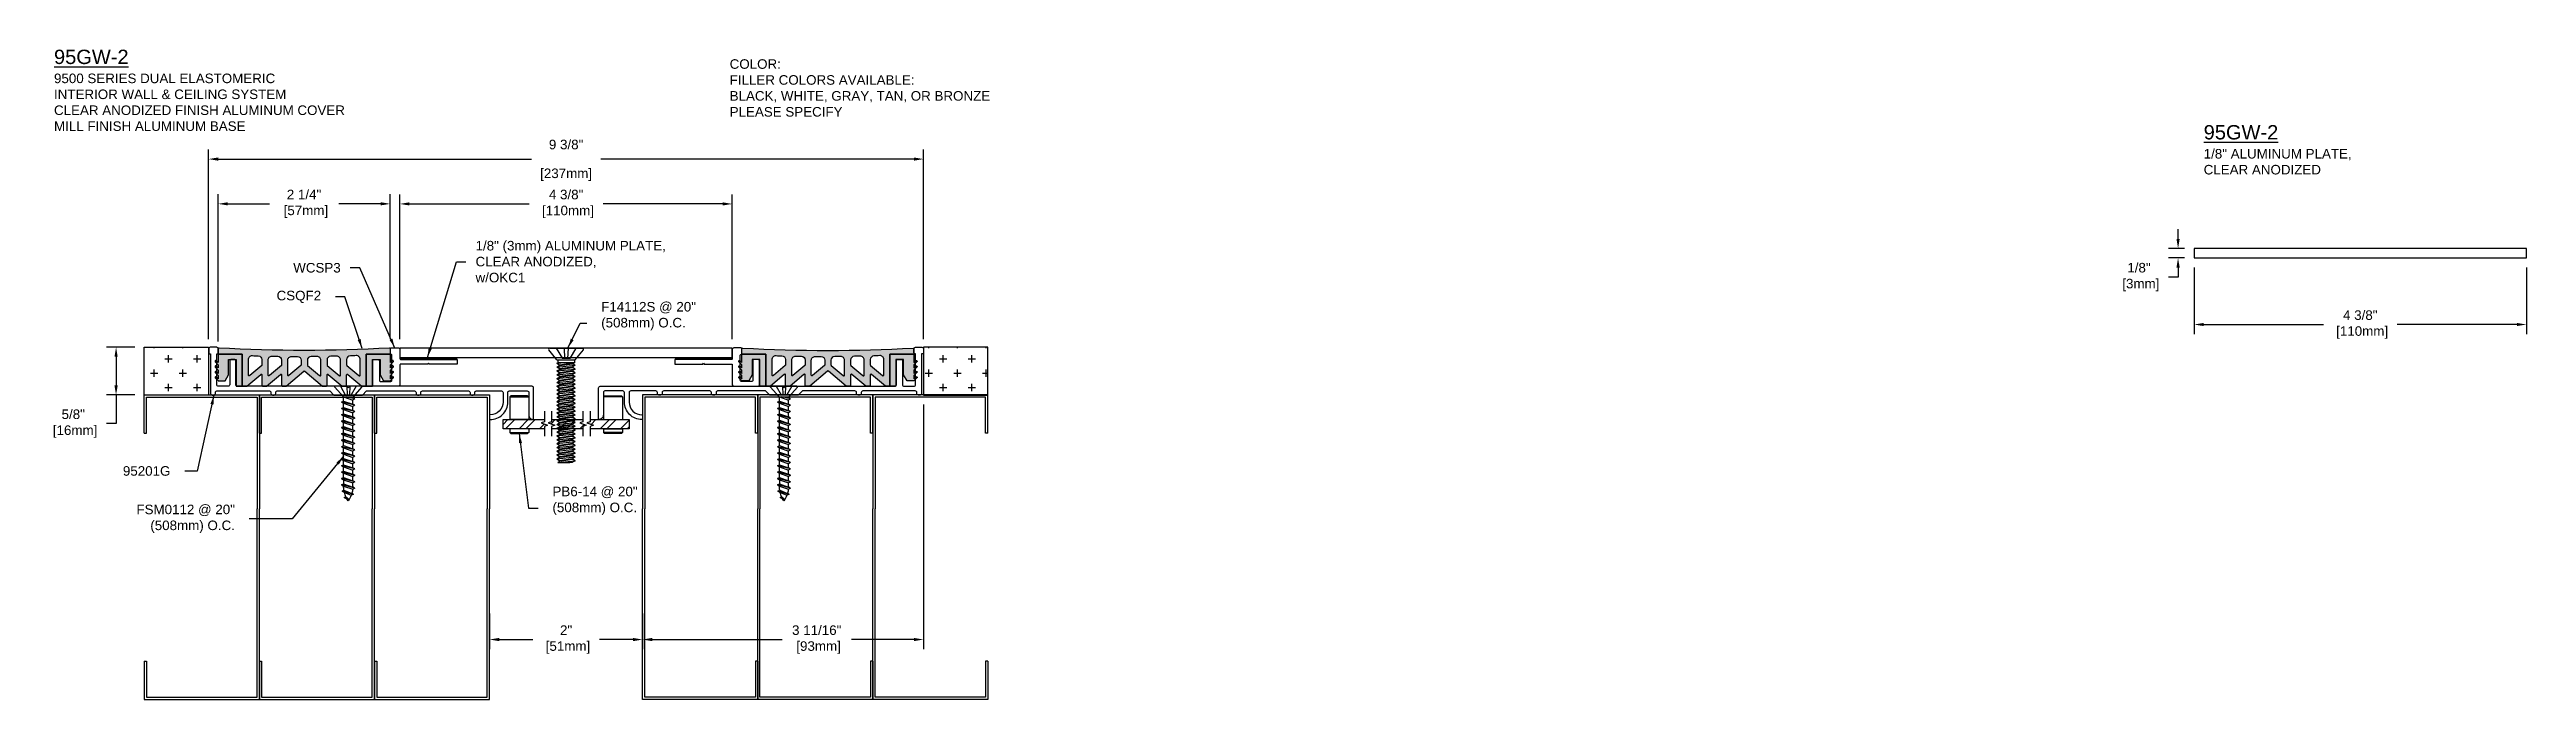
# Model space of a CAD drawing. Header units: inches. Extents: x 2.2 to 34.6, y -2.6 to 5.9.
import ezdxf

# ---------------------------------------------------------------- set-up
doc = ezdxf.new("R2010")
doc.units = ezdxf.units.IN
doc.header["$MEASUREMENT"] = 0
for name, color, linetype in [('anchors', 4, 'Continuous'), ('conditions', 1, 'Continuous'), ('dimensions', 3, 'Continuous'), ('FILLER', 2, 'Continuous'), ('Fillers', 2, 'Continuous'), ('METALS', 7, 'Continuous'), ('text', 2, 'Continuous')]:
    doc.layers.add(name, color=color, linetype=linetype)
doc.styles.add('ARIAL', font='arial.ttf')
doc.dimstyles.new('Arial', dxfattribs={"dimtxt": 0.125, "dimasz": 0.125, "dimexe": 0.125, "dimexo": 0.125, "dimgap": 0.125, "dimtad": 0, "dimtih": 1, "dimtoh": 1, "dimdec": 4, "dimzin": 0, "dimdsep": 46, "dimlunit": 4, "dimtxsty": 'ARIAL', "dimcen": 0.125, "dimadec": 0, "dimazin": 0, "dimtfac": 1, "dimtdec": 4, "dimtofl": 0, "dimtmove": 0, "dimatfit": 3, "dimfxl": 0, "dimfrac": 2, "dimtolj": 1, "dimtzin": 0, "dimarcsym": 0})

# ---------------------------------------------------------------- blocks, each defined once
blk = doc.blocks.new('*D5')
at = {"layer": 'DEFPOINTS', "color": 0}
for p in [(11.166, 3.903), (6.821, 2.008), (11.166, 2.008)]:
    blk.add_point(p, dxfattribs=at)
at = {"layer": 'dimensions', "color": 0, "lineweight": -2}
for p, q in [((6.821, 2.133), (6.821, 4.028)), ((6.946, 3.903), (8.511, 3.903)), ((11.041, 3.903), (9.477, 3.903)), ((11.166, 2.133), (11.166, 4.028))]:
    blk.add_line(p, q, dxfattribs=at)
at = {"layer": 'dimensions', "color": 0}
for points in [[(6.946, 3.924), (6.946, 3.883), (6.821, 3.903)], [(11.041, 3.924), (11.041, 3.883), (11.166, 3.903)]]:
    blk.add_solid(points, dxfattribs=at)
at = {"layer": 'dimensions', "color": 0, "insert": (8.994, 3.903), "char_height": 0.125, "attachment_point": 5, "style": 'ARIAL'}
blk.add_mtext('\\A1;4 3/8"\\P [110mm]', dxfattribs=at)
blk = doc.blocks.new('*D6')
at = {"layer": 'DEFPOINTS', "color": 0}
for p in [(13.666, 4.49), (4.321, 2.008), (13.666, 2.008)]:
    blk.add_point(p, dxfattribs=at)
at = {"layer": 'dimensions', "color": 0, "lineweight": -2}
for p, q in [((4.321, 2.133), (4.321, 4.615)), ((13.666, 2.133), (13.666, 4.615)), ((4.446, 4.49), (8.541, 4.49)), ((13.541, 4.49), (9.447, 4.49))]:
    blk.add_line(p, q, dxfattribs=at)
at = {"layer": 'dimensions', "color": 0}
for points in [[(4.446, 4.511), (4.446, 4.469), (4.321, 4.49)], [(13.541, 4.511), (13.541, 4.469), (13.666, 4.49)]]:
    blk.add_solid(points, dxfattribs=at)
at = {"layer": 'dimensions', "color": 0, "char_height": 0.125, "attachment_point": 5, "style": 'ARIAL'}
for s, insert in [('\\A1;9 3/8"', (8.994, 4.68)), ('\\A1;[237mm]', (8.994, 4.285))]:
    blk.add_mtext(s, dxfattribs=dict(at, insert=insert))
blk = doc.blocks.new('F14112S')
for p, q in [((-0.214, 0), (0.214, 0)), ((-0.128, 0), (-0.047, -0.137)), ((-0.025, 0), (-0.02, -0.137)), ((0.025, 0), (0.02, -0.137)), ((0.128, 0), (0.048, -0.137)), ((-0.119, -0.155), (-0.226, -0.024)), ((-0.119, -0.155), (0.119, -0.155)), ((-0.119, -0.2), (-0.108, -0.195)), ((-0.119, -0.2), (-0.068, -0.195)), ((-0.119, -0.2), (-0.085, -0.22)), ((-0.119, -0.25), (0.119, -0.225)), ((-0.119, -0.25), (-0.085, -0.23)), ((-0.119, -0.25), (-0.085, -0.27)), ((-0.119, -0.3), (0.119, -0.275)), ((-0.119, -0.3), (-0.085, -0.28)), ((-0.119, -0.3), (-0.085, -0.32)), ((-0.108, -0.155), (-0.108, -0.195)), ((0.108, -0.195), (-0.108, -0.195)), ((-0.085, -0.22), (0.085, -0.195)), ((-0.085, -0.23), (0.085, -0.205)), ((-0.085, -0.22), (-0.085, -0.23)), ((-0.085, -0.27), (0.085, -0.245)), ((-0.085, -0.28), (0.085, -0.255)), ((-0.085, -0.27), (-0.085, -0.28)), ((-0.085, -0.32), (0.085, -0.295)), ((-0.085, -0.33), (0.085, -0.305)), ((-0.085, -0.32), (-0.085, -0.33)), ((0.048, -0.137), (-0.047, -0.137)), ((0.108, -0.195), (0.085, -0.205)), ((0.119, -0.225), (0.085, -0.205)), ((0.119, -0.225), (0.085, -0.245)), ((0.085, -0.245), (0.085, -0.255)), ((0.119, -0.275), (0.085, -0.255)), ((0.119, -0.275), (0.085, -0.295)), ((0.085, -0.295), (0.085, -0.305)), ((0.119, -0.325), (0.085, -0.305)), ((0.108, -0.155), (0.108, -0.195)), ((0.119, -0.155), (0.226, -0.024)), ((-0.119, -0.35), (0.119, -0.325)), ((-0.119, -0.35), (-0.085, -0.33)), ((-0.119, -0.35), (-0.085, -0.37)), ((-0.119, -0.4), (0.119, -0.375)), ((-0.119, -0.4), (-0.085, -0.38)), ((-0.119, -0.4), (-0.085, -0.42)), ((-0.119, -0.45), (0.119, -0.425)), ((-0.119, -0.45), (-0.085, -0.43)), ((-0.119, -0.45), (-0.085, -0.47)), ((-0.119, -0.5), (0.119, -0.475)), ((-0.119, -0.5), (-0.085, -0.48)), ((-0.119, -0.5), (-0.085, -0.52)), ((-0.119, -0.55), (0.119, -0.525)), ((-0.119, -0.55), (-0.085, -0.53)), ((-0.119, -0.55), (-0.085, -0.57)), ((-0.119, -0.6), (0.119, -0.575)), ((-0.119, -0.6), (-0.085, -0.58)), ((-0.119, -0.6), (-0.085, -0.62)), ((-0.119, -0.65), (0.119, -0.625)), ((-0.119, -0.65), (-0.085, -0.63)), ((-0.085, -0.37), (0.085, -0.345)), ((-0.085, -0.38), (0.085, -0.355)), ((-0.085, -0.37), (-0.085, -0.38)), ((-0.085, -0.42), (0.085, -0.395)), ((-0.085, -0.43), (0.085, -0.405)), ((-0.085, -0.42), (-0.085, -0.43)), ((-0.085, -0.47), (0.085, -0.445)), ((-0.085, -0.48), (0.085, -0.455)), ((-0.085, -0.47), (-0.085, -0.48)), ((-0.085, -0.52), (0.085, -0.495)), ((-0.085, -0.53), (0.085, -0.505)), ((-0.085, -0.52), (-0.085, -0.53)), ((-0.085, -0.57), (0.085, -0.545)), ((-0.085, -0.58), (0.085, -0.555)), ((-0.085, -0.57), (-0.085, -0.58)), ((-0.085, -0.62), (0.085, -0.595)), ((-0.085, -0.63), (0.085, -0.605)), ((-0.085, -0.62), (-0.085, -0.63)), ((-0.085, -0.67), (0.085, -0.645)), ((0.119, -0.325), (0.085, -0.345)), ((0.085, -0.345), (0.085, -0.355)), ((0.119, -0.375), (0.085, -0.355)), ((0.119, -0.375), (0.085, -0.395)), ((0.085, -0.395), (0.085, -0.405)), ((0.119, -0.425), (0.085, -0.405)), ((0.119, -0.425), (0.085, -0.445)), ((0.085, -0.445), (0.085, -0.455)), ((0.119, -0.475), (0.085, -0.455)), ((0.119, -0.475), (0.085, -0.495)), ((0.085, -0.495), (0.085, -0.505)), ((0.119, -0.525), (0.085, -0.505)), ((0.119, -0.525), (0.085, -0.545)), ((0.085, -0.545), (0.085, -0.555)), ((0.119, -0.575), (0.085, -0.555)), ((0.119, -0.575), (0.085, -0.595)), ((0.085, -0.595), (0.085, -0.605)), ((0.119, -0.625), (0.085, -0.605)), ((0.119, -0.625), (0.085, -0.645)), ((0.085, -0.645), (0.085, -0.655)), ((-0.119, -0.65), (-0.085, -0.67)), ((-0.119, -0.7), (0.119, -0.675)), ((-0.119, -0.7), (-0.085, -0.68)), ((-0.119, -0.7), (-0.085, -0.72)), ((-0.119, -0.75), (0.119, -0.725)), ((-0.119, -0.75), (-0.085, -0.73)), ((-0.119, -0.75), (-0.085, -0.77)), ((-0.119, -0.8), (0.119, -0.775)), ((-0.119, -0.8), (-0.085, -0.78)), ((-0.119, -0.8), (-0.085, -0.82)), ((-0.119, -0.85), (0.119, -0.825)), ((-0.119, -0.85), (-0.085, -0.83)), ((-0.119, -0.85), (-0.085, -0.87)), ((-0.119, -0.9), (0.119, -0.875)), ((-0.119, -0.9), (-0.085, -0.88)), ((-0.119, -0.9), (-0.085, -0.92)), ((-0.119, -0.95), (0.119, -0.925)), ((-0.119, -0.95), (-0.085, -0.93)), ((-0.119, -0.95), (-0.085, -0.97)), ((-0.085, -0.68), (0.085, -0.655)), ((-0.085, -0.67), (-0.085, -0.68)), ((-0.085, -0.72), (0.085, -0.695)), ((-0.085, -0.73), (0.085, -0.705)), ((-0.085, -0.72), (-0.085, -0.73)), ((-0.085, -0.77), (0.085, -0.745)), ((-0.085, -0.78), (0.085, -0.755)), ((-0.085, -0.77), (-0.085, -0.78)), ((-0.085, -0.82), (0.085, -0.795)), ((-0.085, -0.83), (0.085, -0.805)), ((-0.085, -0.82), (-0.085, -0.83)), ((-0.085, -0.87), (0.085, -0.845)), ((-0.085, -0.88), (0.085, -0.855)), ((-0.085, -0.87), (-0.085, -0.88)), ((-0.085, -0.92), (0.085, -0.895)), ((-0.085, -0.93), (0.085, -0.905)), ((-0.085, -0.92), (-0.085, -0.93)), ((-0.085, -0.97), (0.085, -0.945)), ((-0.085, -0.98), (0.085, -0.955)), ((-0.085, -0.97), (-0.085, -0.98)), ((0.119, -0.675), (0.085, -0.655)), ((0.119, -0.675), (0.085, -0.695)), ((0.085, -0.695), (0.085, -0.705)), ((0.119, -0.725), (0.085, -0.705)), ((0.119, -0.725), (0.085, -0.745)), ((0.085, -0.745), (0.085, -0.755)), ((0.119, -0.775), (0.085, -0.755)), ((0.119, -0.775), (0.085, -0.795)), ((0.085, -0.795), (0.085, -0.805)), ((0.119, -0.825), (0.085, -0.805)), ((0.119, -0.825), (0.085, -0.845)), ((0.085, -0.845), (0.085, -0.855)), ((0.119, -0.875), (0.085, -0.855)), ((0.119, -0.875), (0.085, -0.895)), ((0.085, -0.895), (0.085, -0.905)), ((0.119, -0.925), (0.085, -0.905)), ((0.119, -0.925), (0.085, -0.945)), ((0.085, -0.945), (0.085, -0.955)), ((0.119, -0.975), (0.085, -0.955)), ((-0.119, -1), (0.119, -0.975)), ((-0.119, -1), (-0.085, -0.98)), ((-0.119, -1), (-0.085, -1.02)), ((-0.119, -1.05), (0.119, -1.025)), ((-0.119, -1.05), (-0.085, -1.03)), ((-0.119, -1.05), (-0.085, -1.07)), ((-0.119, -1.1), (0.119, -1.075)), ((-0.119, -1.1), (-0.085, -1.08)), ((-0.119, -1.1), (-0.085, -1.12)), ((-0.119, -1.15), (0.119, -1.125)), ((-0.119, -1.15), (-0.085, -1.13)), ((-0.119, -1.15), (-0.085, -1.17)), ((-0.119, -1.2), (0.119, -1.175)), ((-0.119, -1.2), (-0.085, -1.18)), ((-0.119, -1.2), (-0.085, -1.22)), ((-0.119, -1.25), (0.119, -1.225)), ((-0.119, -1.25), (-0.085, -1.23)), ((-0.119, -1.25), (-0.085, -1.27)), ((-0.119, -1.3), (0.119, -1.275)), ((-0.119, -1.3), (-0.085, -1.28)), ((-0.085, -1.02), (0.085, -0.995)), ((-0.085, -1.03), (0.085, -1.005)), ((-0.085, -1.02), (-0.085, -1.03)), ((-0.085, -1.07), (0.085, -1.045)), ((-0.085, -1.08), (0.085, -1.055)), ((-0.085, -1.07), (-0.085, -1.08)), ((-0.085, -1.12), (0.085, -1.095)), ((-0.085, -1.13), (0.085, -1.105)), ((-0.085, -1.12), (-0.085, -1.13)), ((-0.085, -1.17), (0.085, -1.145)), ((-0.085, -1.18), (0.085, -1.155)), ((-0.085, -1.17), (-0.085, -1.18)), ((-0.085, -1.22), (0.085, -1.195)), ((-0.085, -1.23), (0.085, -1.205)), ((-0.085, -1.22), (-0.085, -1.23)), ((-0.085, -1.27), (0.085, -1.245)), ((-0.085, -1.28), (0.085, -1.255)), ((-0.085, -1.27), (-0.085, -1.28)), ((-0.085, -1.32), (0.085, -1.295)), ((0.119, -0.975), (0.085, -0.995)), ((0.085, -0.995), (0.085, -1.005)), ((0.119, -1.025), (0.085, -1.005)), ((0.119, -1.025), (0.085, -1.045)), ((0.085, -1.045), (0.085, -1.055)), ((0.119, -1.075), (0.085, -1.055)), ((0.119, -1.075), (0.085, -1.095)), ((0.085, -1.095), (0.085, -1.105)), ((0.119, -1.125), (0.085, -1.105)), ((0.119, -1.125), (0.085, -1.145)), ((0.085, -1.145), (0.085, -1.155)), ((0.119, -1.175), (0.085, -1.155)), ((0.119, -1.175), (0.085, -1.195)), ((0.085, -1.195), (0.085, -1.205)), ((0.119, -1.225), (0.085, -1.205)), ((0.119, -1.225), (0.085, -1.245)), ((0.085, -1.245), (0.085, -1.255)), ((0.119, -1.275), (0.085, -1.255)), ((0.119, -1.275), (0.085, -1.295)), ((0.085, -1.295), (0.085, -1.305)), ((-0.119, -1.3), (-0.085, -1.32)), ((-0.119, -1.35), (0.119, -1.325)), ((-0.119, -1.35), (-0.085, -1.33)), ((-0.119, -1.35), (-0.085, -1.37)), ((-0.119, -1.4), (0.119, -1.375)), ((-0.119, -1.4), (-0.085, -1.38)), ((-0.119, -1.4), (-0.085, -1.42)), ((-0.119, -1.45), (0.119, -1.425)), ((-0.119, -1.45), (-0.085, -1.43)), ((-0.119, -1.45), (-0.085, -1.47)), ((-0.11, -1.5), (0.119, -1.475)), ((-0.11, -1.5), (-0.085, -1.48)), ((-0.11, -1.5), (0.048, -1.5)), ((-0.085, -1.33), (0.085, -1.305)), ((-0.085, -1.32), (-0.085, -1.33)), ((-0.085, -1.37), (0.085, -1.345)), ((-0.085, -1.38), (0.085, -1.355)), ((-0.085, -1.37), (-0.085, -1.38)), ((-0.085, -1.42), (0.085, -1.395)), ((-0.085, -1.43), (0.085, -1.405)), ((-0.085, -1.42), (-0.085, -1.43)), ((-0.085, -1.47), (0.085, -1.445)), ((-0.085, -1.48), (0.085, -1.455)), ((-0.085, -1.47), (-0.085, -1.48)), ((0.048, -1.5), (0.085, -1.495)), ((0.119, -1.325), (0.085, -1.305)), ((0.119, -1.325), (0.085, -1.345)), ((0.085, -1.345), (0.085, -1.355)), ((0.119, -1.375), (0.085, -1.355)), ((0.119, -1.375), (0.085, -1.395)), ((0.085, -1.395), (0.085, -1.405)), ((0.119, -1.425), (0.085, -1.405)), ((0.119, -1.425), (0.085, -1.445)), ((0.085, -1.445), (0.085, -1.455)), ((0.119, -1.475), (0.085, -1.455)), ((0.119, -1.475), (0.085, -1.495))]:
    blk.add_line(p, q)
for centre, start, end in [((-0.214, -0.015), 90, 219.032), ((0.214, -0.015), 320.968, 90)]:
    blk.add_arc(centre, 0.015, start, end)
blk = doc.blocks.new('PIN')
for p, q in [((-0.16, 0.17), (-0.145, 0.185)), ((-0.16, 0.17), (0.09, 0.17)), ((-0.16, 0.17), (-0.16, -0.128)), ((0.075, 0.185), (-0.145, 0.185)), ((0.075, 0.185), (0.09, 0.17)), ((0.09, 0.17), (0.09, -0.128)), ((0.09, -0.128), (-0.16, -0.128)), ((0.09, -0.248), (-0.16, -0.248)), ((-0.16, -0.248), (-0.16, -0.295)), ((-0.16, -0.295), (0.09, -0.295)), ((-0.16, -0.295), (-0.145, -0.31)), ((-0.145, -0.31), (0.075, -0.31)), ((0.09, -0.295), (0.075, -0.31)), ((0.09, -0.248), (0.09, -0.295))]:
    blk.add_line(p, q)
blk = doc.blocks.new('PB614')
h = blk.add_hatch()
h.set_pattern_fill('ANSI32', color=256, scale=0.5, style=0)
h.set_pattern_definition([(45, (-1.4139, -4.05944), (-0.1325825, 0.1325825), []), (45, (-1.3255, -4.05944), (-0.1325825, 0.1325825), [])])
h.paths.add_polyline_path([(8.216, 3.538), (8.216, 3.658), (7.707, 3.658), (7.707, 3.63), (7.664, 3.615), (7.75, 3.584), (7.707, 3.568), (7.707, 3.538)])
h.paths.add_polyline_path([(7.571, 3.615), (7.613, 3.63), (7.613, 3.658), (7.202, 3.658), (7.202, 3.63), (7.159, 3.615), (7.245, 3.584), (7.202, 3.568), (7.202, 3.538), (7.613, 3.538), (7.613, 3.568), (7.656, 3.584)])
h.paths.add_polyline_path([(6.569, 3.658), (6.569, 3.538), (7.108, 3.538), (7.108, 3.568), (7.151, 3.584), (7.065, 3.615), (7.108, 3.63), (7.108, 3.658)])
for p, q in [((6.569, 3.538), (6.569, 3.658)), ((6.569, 3.658), (7.108, 3.658)), ((7.202, 3.658), (7.613, 3.658)), ((7.707, 3.658), (8.216, 3.658)), ((8.216, 3.658), (8.216, 3.538)), ((7.108, 3.538), (6.569, 3.538)), ((7.613, 3.538), (7.202, 3.538)), ((8.216, 3.538), (7.707, 3.538))]:
    blk.add_line(p, q)
at = {"linetype": 'Continuous'}
for points in [[(7.108, 3.767), (7.108, 3.63), (7.065, 3.615), (7.151, 3.584), (7.108, 3.568), (7.108, 3.44)], [(7.202, 3.767), (7.202, 3.63), (7.159, 3.615), (7.245, 3.584), (7.202, 3.568), (7.202, 3.44)], [(7.613, 3.767), (7.613, 3.63), (7.571, 3.615), (7.656, 3.584), (7.613, 3.568), (7.613, 3.44)], [(7.707, 3.767), (7.707, 3.63), (7.664, 3.615), (7.75, 3.584), (7.707, 3.568), (7.707, 3.44)]]:
    blk.add_lwpolyline(points, dxfattribs=at)
blk.add_blockref('PIN', (6.815, 3.786))
at = {"xscale": -1}
blk.add_blockref('PIN', (7.97, 3.786), dxfattribs=at)
blk = doc.blocks.new('*D7')
at = {"layer": 'DEFPOINTS', "color": 0}
for p in [(13.666, 1.403), (9.994, -1.331), (9.994, -1.797)]:
    blk.add_point(p, dxfattribs=at)
at = {"layer": 'dimensions', "color": 0, "lineweight": -2}
for p, q in [((13.666, 1.278), (13.666, -1.922)), ((9.994, -1.456), (9.994, -1.922)), ((10.119, -1.797), (11.817, -1.797)), ((13.541, -1.797), (12.723, -1.797))]:
    blk.add_line(p, q, dxfattribs=at)
at = {"layer": 'dimensions', "color": 0}
for points in [[(10.119, -1.776), (10.119, -1.818), (9.994, -1.797)], [(13.541, -1.776), (13.541, -1.818), (13.666, -1.797)]]:
    blk.add_solid(points, dxfattribs=at)
at = {"layer": 'dimensions', "color": 0, "insert": (12.27, -1.797), "char_height": 0.125, "attachment_point": 5, "style": 'ARIAL'}
blk.add_mtext('\\A1;3 11/16"\\P [93mm]', dxfattribs=at)
blk = doc.blocks.new('*D8')
at = {"layer": 'DEFPOINTS', "color": 0}
for p in [(7.994, -1.331), (9.994, -1.331), (9.994, -1.797)]:
    blk.add_point(p, dxfattribs=at)
at = {"layer": 'dimensions', "color": 0, "lineweight": -2}
for p, q in [((7.994, -1.456), (7.994, -1.922)), ((9.994, -1.456), (9.994, -1.922)), ((8.119, -1.797), (8.559, -1.797)), ((9.869, -1.797), (9.429, -1.797))]:
    blk.add_line(p, q, dxfattribs=at)
at = {"layer": 'dimensions', "color": 0}
for points in [[(8.119, -1.776), (8.119, -1.818), (7.994, -1.797)], [(9.869, -1.776), (9.869, -1.818), (9.994, -1.797)]]:
    blk.add_solid(points, dxfattribs=at)
at = {"layer": 'dimensions', "color": 0, "insert": (8.994, -1.797), "char_height": 0.125, "attachment_point": 5, "style": 'ARIAL'}
blk.add_mtext('\\A1;2"\\P [51mm]', dxfattribs=at)
blk = doc.blocks.new('4mstd1')
for p, q in [((-1.505, 3.985), (0, 3.985)), ((-1.505, 3.485), (-1.505, 3.985)), ((-1.475, 3.955), (-0.03, 3.955)), ((-1.475, 3.485), (-1.475, 3.955)), ((-0.03, 3.955), (-0.03, 2.495)), ((0, 3.985), (0, 2.495)), ((-1.505, 3.485), (-1.475, 3.485)), ((-0.03, 1.49), (-0.03, 2.495)), ((0, 1.49), (0, 2.495)), ((-0.03, 0.03), (-0.03, 1.49)), ((0, 0), (0, 1.49)), ((-1.505, 0.5), (-1.505, 0)), ((-1.505, 0.5), (-1.475, 0.5)), ((-1.475, 0.5), (-1.475, 0.03)), ((-1.505, 0), (0, 0)), ((-1.475, 0.03), (-0.03, 0.03))]:
    blk.add_line(p, q)
blk = doc.blocks.new('*D9')
at = {"layer": 'DEFPOINTS', "color": 0}
for p in [(6.696, 3.904), (4.446, 1.98), (6.696, 2.018)]:
    blk.add_point(p, dxfattribs=at)
at = {"layer": 'dimensions', "color": 0, "lineweight": -2}
for p, q in [((4.446, 2.105), (4.446, 4.029)), ((4.571, 3.904), (5.115, 3.904)), ((6.571, 3.904), (6.021, 3.904)), ((6.696, 2.143), (6.696, 4.029))]:
    blk.add_line(p, q, dxfattribs=at)
at = {"layer": 'dimensions', "color": 0}
for points in [[(4.571, 3.925), (4.571, 3.884), (4.446, 3.904)], [(6.571, 3.925), (6.571, 3.884), (6.696, 3.904)]]:
    blk.add_solid(points, dxfattribs=at)
at = {"layer": 'dimensions', "color": 0, "insert": (5.568, 3.904), "char_height": 0.125, "attachment_point": 5, "style": 'ARIAL'}
blk.add_mtext('\\A1;2 1/4"\\P [57mm]', dxfattribs=at)
blk = doc.blocks.new('*D10')
at = {"layer": 'DEFPOINTS', "color": 0}
for p in [(3.48, 2.028), (3.111, 1.403), (3.48, 1.403)]:
    blk.add_point(p, dxfattribs=at)
at = {"layer": 'dimensions', "color": 0, "lineweight": -2}
for p, q in [((3.355, 2.028), (2.986, 2.028)), ((3.111, 1.903), (3.111, 1.528)), ((3.355, 1.403), (2.986, 1.403)), ((3.111, 1.403), (3.111, 1.028)), ((3.111, 1.028), (2.986, 1.028))]:
    blk.add_line(p, q, dxfattribs=at)
at = {"layer": 'dimensions', "color": 0}
for points in [[(3.09, 1.903), (3.132, 1.903), (3.111, 2.028)], [(3.09, 1.528), (3.132, 1.528), (3.111, 1.403)]]:
    blk.add_solid(points, dxfattribs=at)
at = {"layer": 'dimensions', "color": 0, "insert": (2.551, 1.028), "char_height": 0.125, "attachment_point": 5, "style": 'ARIAL'}
blk.add_mtext('\\A1;5/8"\\P [16mm]', dxfattribs=at)
blk = doc.blocks.new('*D11')
at = {"layer": 'DEFPOINTS', "color": 0}
for p in [(30.275, 3.321), (30.066, 3.196), (30.275, 3.196)]:
    blk.add_point(p, dxfattribs=at)
at = {"layer": 'dimensions', "color": 0, "lineweight": -2}
for p, q in [((30.066, 3.446), (30.066, 3.571)), ((30.15, 3.321), (29.941, 3.321)), ((30.15, 3.196), (29.941, 3.196)), ((30.066, 2.946), (29.941, 2.946)), ((30.066, 3.071), (30.066, 2.946))]:
    blk.add_line(p, q, dxfattribs=at)
at = {"layer": 'dimensions', "color": 0}
for points in [[(30.045, 3.446), (30.087, 3.446), (30.066, 3.321)], [(30.045, 3.071), (30.087, 3.071), (30.066, 3.196)]]:
    blk.add_solid(points, dxfattribs=at)
at = {"layer": 'dimensions', "color": 0, "insert": (29.555, 2.946), "char_height": 0.125, "attachment_point": 5, "style": 'ARIAL'}
blk.add_mtext('\\A1;1/8"\\P [3mm]', dxfattribs=at)
blk = doc.blocks.new('*D12')
at = {"layer": 'DEFPOINTS', "color": 0}
for p in [(30.275, 3.196), (34.62, 3.196), (34.62, 2.325)]:
    blk.add_point(p, dxfattribs=at)
at = {"layer": 'dimensions', "color": 0, "lineweight": -2}
for p, q in [((30.275, 3.071), (30.275, 2.2)), ((34.62, 3.071), (34.62, 2.2)), ((30.4, 2.325), (31.965, 2.325)), ((34.495, 2.325), (32.931, 2.325))]:
    blk.add_line(p, q, dxfattribs=at)
at = {"layer": 'dimensions', "color": 0}
for points in [[(30.4, 2.346), (30.4, 2.305), (30.275, 2.325)], [(34.495, 2.346), (34.495, 2.305), (34.62, 2.325)]]:
    blk.add_solid(points, dxfattribs=at)
at = {"layer": 'dimensions', "color": 0, "insert": (32.448, 2.325), "char_height": 0.125, "attachment_point": 5, "style": 'ARIAL'}
blk.add_mtext('\\A1;4 3/8"\\P [110mm]', dxfattribs=at)
blk = doc.blocks.new('WCSP3')
at = {"layer": 'METALS'}
blk.add_lwpolyline([(4.101, 42.23), (4.101, 42.555, 0.414214), (4.091, 42.565, -0.414214), (4.081, 42.575), (4.081, 42.64, -0.414214), (4.091, 42.65), (4.186, 42.65, -0.414214), (4.206, 42.63), (4.206, 42.51, 0.414214), (4.216, 42.5), (4.956, 42.5), (4.956, 42.44), (4.591, 42.44), (4.581, 42.45), (4.571, 42.44), (4.216, 42.44, 0.414214), (4.206, 42.43), (4.206, 42.169, -0.390598), (4.186, 42.15), (3.871, 42.15, -0.414214), (3.851, 42.17), (3.851, 42.48, -0.414214), (3.871, 42.5), (3.917, 42.5, -0.414214), (3.937, 42.48), (3.937, 42.23, 0.414214), (3.957, 42.21), (4.081, 42.21, 0.414214)], format="xyb", close=True, dxfattribs=at)
blk = doc.blocks.new('95201g')
blk.add_lwpolyline([(-1.772, -0.015), (-1.772, -0.002, -0.414214), (-1.752, 0.018), (-1.065, 0.018, -0.414214), (-1.045, -0.002), (-1.045, -0.015, 0.414214), (-1.025, -0.035), (-1.003, -0.035, 0.414214), (-0.983, -0.015), (-0.983, -0.002, -0.414214), (-0.963, 0.018), (-0.275, 0.018), (-0.222, -0.035), (0.152, -0.035), (0.205, 0.018), (0.832, 0.018, -0.414214), (0.852, -0.002), (0.852, -0.015, 0.414214), (0.872, -0.035), (0.894, -0.035, 0.414214), (0.914, -0.015), (0.914, -0.002, -0.414214), (0.934, 0.018), (1.537, 0.018, -0.414214), (1.557, -0.002), (1.557, -0.015, 0.414214), (1.577, -0.035), (1.599, -0.035, 0.414214), (1.619, -0.015), (1.619, -0.002, -0.414214), (1.639, 0.018), (1.969, 0.018, -0.414214), (1.989, -0.002), (1.989, -0.127, -0.414214), (1.821, -0.295), (1.813, -0.295), (1.813, -0.357), (1.821, -0.357, 0.414214), (2.051, -0.127), (2.051, -0.002, -0.414214), (2.071, 0.018), (2.306, 0.018, -0.414214), (2.326, -0.002), (2.326, -0.295, 0.414214), (2.387, -0.357), (2.388, -0.357), (2.388, 0.06, 0.414214), (2.368, 0.08), (-0.015, 0.08), (-0.035, 0.06), (-0.055, 0.08), (-1.484, 0.08, -0.414214), (-1.504, 0.1), (-1.504, 0.41, 0.414214), (-1.524, 0.43), (-1.564, 0.43, 0.414214), (-1.584, 0.41), (-1.584, 0.1, -0.414214), (-1.604, 0.08), (-1.734, 0.08, -0.414214), (-1.754, 0.1), (-1.754, 0.505), (-1.744, 0.505, 0.414214), (-1.734, 0.515), (-1.734, 0.57, 0.414214), (-1.754, 0.59), (-1.839, 0.59, 0.414214), (-1.859, 0.57), (-1.859, 0.515, 0.414214), (-1.849, 0.505), (-1.834, 0.505), (-1.834, -0.015, 0.414214), (-1.814, -0.035), (-1.792, -0.035, 0.414214)], format="xyb", close=True)
blk = doc.blocks.new('FSM0112')
for p, q in [((-0.169, 0), (0.169, 0)), ((-0.103, 0), (-0.038, -0.111)), ((-0.02, 0), (-0.016, -0.111)), ((0.02, 0), (0.016, -0.111)), ((0.103, 0), (0.038, -0.111)), ((-0.175, -0.014), (-0.063, -0.139)), ((-0.086, -0.167), (0.027, -0.139)), ((-0.086, -0.167), (-0.06, -0.152)), ((-0.086, -0.167), (-0.06, -0.181)), ((-0.086, -0.25), (0.086, -0.208)), ((-0.086, -0.25), (-0.06, -0.236)), ((-0.086, -0.25), (-0.06, -0.264)), ((-0.086, -0.333), (0.086, -0.292)), ((-0.086, -0.333), (-0.06, -0.319)), ((0.063, -0.139), (-0.063, -0.139)), ((-0.06, -0.152), (-0.06, -0.139)), ((-0.023, -0.139), (-0.06, -0.152)), ((0.06, -0.139), (-0.06, -0.181)), ((-0.06, -0.236), (-0.06, -0.181)), ((0.06, -0.194), (-0.06, -0.236)), ((0.06, -0.223), (-0.06, -0.264)), ((-0.06, -0.319), (-0.06, -0.264)), ((0.06, -0.277), (-0.06, -0.319)), ((0.06, -0.306), (-0.06, -0.348)), ((0.038, -0.111), (-0.038, -0.111)), ((0.06, -0.194), (0.06, -0.139)), ((0.086, -0.208), (0.06, -0.194)), ((0.086, -0.208), (0.06, -0.223)), ((0.06, -0.277), (0.06, -0.223)), ((0.086, -0.292), (0.06, -0.277)), ((0.086, -0.292), (0.06, -0.306)), ((0.06, -0.361), (0.06, -0.306)), ((0.175, -0.014), (0.063, -0.139)), ((-0.086, -0.333), (-0.06, -0.348)), ((-0.086, -0.417), (0.086, -0.375)), ((-0.086, -0.417), (-0.06, -0.402)), ((-0.086, -0.417), (-0.06, -0.431)), ((-0.086, -0.5), (0.086, -0.458)), ((-0.086, -0.5), (-0.06, -0.486)), ((-0.086, -0.5), (-0.06, -0.514)), ((-0.086, -0.583), (0.086, -0.542)), ((-0.086, -0.583), (-0.06, -0.569)), ((-0.086, -0.583), (-0.06, -0.598)), ((-0.086, -0.667), (0.086, -0.625)), ((-0.06, -0.402), (-0.06, -0.348)), ((0.06, -0.361), (-0.06, -0.402)), ((0.06, -0.389), (-0.06, -0.431)), ((-0.06, -0.486), (-0.06, -0.431)), ((0.06, -0.444), (-0.06, -0.486)), ((0.06, -0.473), (-0.06, -0.514)), ((-0.06, -0.569), (-0.06, -0.514)), ((0.06, -0.527), (-0.06, -0.569)), ((0.06, -0.556), (-0.06, -0.598)), ((-0.06, -0.652), (-0.06, -0.598)), ((0.06, -0.611), (-0.06, -0.652)), ((0.06, -0.639), (-0.06, -0.681)), ((0.086, -0.375), (0.06, -0.361)), ((0.086, -0.375), (0.06, -0.389)), ((0.06, -0.444), (0.06, -0.389)), ((0.086, -0.458), (0.06, -0.444)), ((0.086, -0.458), (0.06, -0.473)), ((0.06, -0.527), (0.06, -0.473)), ((0.086, -0.542), (0.06, -0.527)), ((0.086, -0.542), (0.06, -0.556)), ((0.06, -0.611), (0.06, -0.556)), ((0.086, -0.625), (0.06, -0.611)), ((0.086, -0.625), (0.06, -0.639)), ((0.06, -0.694), (0.06, -0.639)), ((-0.086, -0.667), (-0.06, -0.652)), ((-0.086, -0.667), (-0.06, -0.681)), ((-0.086, -0.75), (0.086, -0.708)), ((-0.086, -0.75), (-0.06, -0.736)), ((-0.086, -0.75), (-0.06, -0.764)), ((-0.086, -0.833), (0.086, -0.792)), ((-0.086, -0.833), (-0.06, -0.819)), ((-0.086, -0.833), (-0.06, -0.848)), ((-0.086, -0.917), (0.086, -0.875)), ((-0.086, -0.917), (-0.06, -0.902)), ((-0.086, -0.917), (-0.06, -0.931)), ((-0.086, -1), (0.086, -0.958)), ((-0.06, -0.736), (-0.06, -0.681)), ((0.06, -0.694), (-0.06, -0.736)), ((0.06, -0.723), (-0.06, -0.764)), ((-0.06, -0.819), (-0.06, -0.764)), ((0.06, -0.777), (-0.06, -0.819)), ((0.06, -0.806), (-0.06, -0.848)), ((-0.06, -0.902), (-0.06, -0.848)), ((0.06, -0.861), (-0.06, -0.902)), ((0.06, -0.889), (-0.06, -0.931)), ((-0.06, -0.986), (-0.06, -0.931)), ((0.06, -0.944), (-0.06, -0.986)), ((0.086, -0.708), (0.06, -0.694)), ((0.086, -0.708), (0.06, -0.723)), ((0.06, -0.777), (0.06, -0.723)), ((0.086, -0.792), (0.06, -0.777)), ((0.086, -0.792), (0.06, -0.806)), ((0.06, -0.861), (0.06, -0.806)), ((0.086, -0.875), (0.06, -0.861)), ((0.086, -0.875), (0.06, -0.889)), ((0.06, -0.944), (0.06, -0.889)), ((0.086, -0.958), (0.06, -0.944)), ((0.086, -0.958), (0.06, -0.973)), ((-0.086, -1), (-0.06, -0.986)), ((-0.086, -1), (-0.06, -1.014)), ((-0.086, -1.083), (0.086, -1.042)), ((-0.086, -1.083), (-0.06, -1.069)), ((-0.086, -1.083), (-0.06, -1.098)), ((-0.086, -1.167), (0.086, -1.125)), ((-0.086, -1.167), (-0.06, -1.152)), ((-0.086, -1.167), (-0.06, -1.181)), ((-0.086, -1.25), (0.086, -1.208)), ((-0.086, -1.25), (-0.06, -1.236)), ((-0.086, -1.25), (-0.06, -1.264)), ((-0.086, -1.333), (0.086, -1.292)), ((0.06, -0.973), (-0.06, -1.014)), ((-0.06, -1.069), (-0.06, -1.014)), ((0.06, -1.027), (-0.06, -1.069)), ((0.06, -1.056), (-0.06, -1.098)), ((-0.06, -1.152), (-0.06, -1.098)), ((0.06, -1.111), (-0.06, -1.152)), ((0.06, -1.139), (-0.06, -1.181)), ((-0.06, -1.236), (-0.06, -1.181)), ((0.06, -1.194), (-0.06, -1.236)), ((0.06, -1.223), (-0.06, -1.264)), ((-0.06, -1.31), (-0.06, -1.264)), ((0.06, -1.277), (-0.06, -1.319)), ((0.06, -1.027), (0.06, -0.973)), ((0.086, -1.042), (0.06, -1.027)), ((0.086, -1.042), (0.06, -1.056)), ((0.06, -1.111), (0.06, -1.056)), ((0.086, -1.125), (0.06, -1.111)), ((0.086, -1.125), (0.06, -1.139)), ((0.06, -1.194), (0.06, -1.139)), ((0.086, -1.208), (0.06, -1.194)), ((0.086, -1.208), (0.06, -1.223)), ((0.06, -1.223), (0.06, -1.277)), ((0.086, -1.292), (0.06, -1.277)), ((0.086, -1.292), (0.06, -1.306)), ((-0.086, -1.333), (-0.06, -1.319)), ((-0.086, -1.333), (-0.058, -1.347)), ((-0.069, -1.417), (0.079, -1.375)), ((-0.069, -1.417), (-0.047, -1.402)), ((-0.069, -1.417), (-0.039, -1.426)), ((0.06, -1.306), (-0.058, -1.347)), ((0.056, -1.362), (-0.047, -1.402)), ((0.05, -1.392), (-0.039, -1.426)), ((0.03, -1.447), (-0.004, -1.472)), ((-0.004, -1.472), (0.051, -1.458)), ((0.017, -1.473), (-0.004, -1.472)), ((0.051, -1.458), (0.017, -1.473)), ((0.051, -1.458), (0.03, -1.447)), ((0.079, -1.375), (0.05, -1.392)), ((0.079, -1.375), (0.056, -1.362)), ((0.06, -1.306), (0.06, -1.31))]:
    blk.add_line(p, q)
for centre, radius, start, end in [((-0.169, -0.008), 0.00805, 90, 224.3206), ((0.169, -0.008), 0.00805, 315.6794, 90), ((0.27, -1.31), 0.33, 180, 181.4809), ((0.27, -1.31), 0.33, 186.3809, 196.1333), ((0.27, -1.31), 0.33, 200.6129, 215.118), ((-0.27, -1.31), 0.33, 324.882, 330.5326), ((-0.27, -1.31), 0.33, 335.5566, 345.5871), ((-0.27, -1.31), 0.33, 350.9871, 0)]:
    blk.add_arc(centre, radius, start, end)
blk = doc.blocks.new('CSQF2')
h = blk.add_hatch(color=256)
h.paths.add_polyline_path([(4.559, 1.888, 0.430422), (4.548, 1.898, -0.027516), (2.319, 1.898, 0.430422), (2.309, 1.888), (2.309, 1.819), (2.624, 1.819), (2.624, 1.399), (2.676, 1.399, 0.176327), (2.682, 1.401), (2.864, 1.554, -0.63707), (2.88, 1.546), (2.88, 1.409, 0.414214), (2.89, 1.399), (2.932, 1.399, 0.176327), (2.939, 1.401), (3.121, 1.554, -0.63707), (3.137, 1.546), (3.137, 1.409, 0.414214), (3.147, 1.399), (3.189, 1.399, 0.176327), (3.195, 1.401), (3.427, 1.596, -0.36397), (3.44, 1.596), (3.672, 1.401, 0.176327), (3.679, 1.399), (3.721, 1.399, 0.414214), (3.731, 1.409), (3.731, 1.546, -0.63707), (3.747, 1.554), (3.929, 1.401, 0.176327), (3.935, 1.399), (3.977, 1.399, 0.414214), (3.987, 1.409), (3.987, 1.546, -0.63707), (4.004, 1.554), (4.186, 1.401, 0.176327), (4.192, 1.399), (4.244, 1.399), (4.244, 1.819), (4.559, 1.819)])
h.paths.add_polyline_path([(3.267, 1.788, 0.000939), (3.344, 1.788, -0.412919), (3.394, 1.738), (3.394, 1.676, -0.221695), (3.39, 1.669), (3.234, 1.537, -0.63707), (3.217, 1.545), (3.217, 1.738, -0.416611)], flags=16)
h.paths.add_polyline_path([(3.137, 1.74), (3.137, 1.676, -0.221695), (3.134, 1.669), (2.977, 1.537, -0.63707), (2.96, 1.545), (2.96, 1.742, -0.420307), (3.012, 1.792, 0.000939), (3.088, 1.79, -0.409242)], flags=16)
h.paths.add_polyline_path([(3.524, 1.788, 0.000939), (3.6, 1.788, -0.416611), (3.651, 1.738), (3.651, 1.545, -0.63707), (3.634, 1.537), (3.478, 1.669, -0.221695), (3.474, 1.676), (3.474, 1.738, -0.412919)], flags=16)
h.paths.add_polyline_path([(2.88, 1.746), (2.88, 1.676, -0.221695), (2.877, 1.669), (2.72, 1.537, -0.63707), (2.704, 1.545), (2.704, 1.749, -0.424014), (2.756, 1.799, 0.000939), (2.832, 1.796, -0.405574)], flags=16)
h.paths.add_polyline_path([(3.78, 1.79, 0.000939), (3.856, 1.792, -0.420307), (3.907, 1.742), (3.907, 1.545, -0.63707), (3.891, 1.537), (3.734, 1.669, -0.221695), (3.731, 1.676), (3.731, 1.74, -0.409242)], flags=16)
h.paths.add_polyline_path([(4.036, 1.796, 0.000939), (4.112, 1.799, -0.424014), (4.164, 1.749), (4.164, 1.545, -0.63707), (4.147, 1.537), (3.991, 1.669, -0.221695), (3.987, 1.676), (3.987, 1.746, -0.405574)], flags=16)
h.paths.add_polyline_path([(2.624, 1.819), (2.309, 1.819), (2.309, 1.707), (2.285, 1.731, 0.414214), (2.271, 1.731, 0.414214), (2.271, 1.717), (2.309, 1.679), (2.309, 1.637), (2.285, 1.661, 0.414214), (2.271, 1.661, 0.414214), (2.271, 1.647), (2.309, 1.609), (2.309, 1.567), (2.285, 1.591, 0.414214), (2.271, 1.591, 0.414214), (2.271, 1.577), (2.309, 1.539), (2.309, 1.497), (2.285, 1.521, 0.414214), (2.271, 1.521, 0.414214), (2.271, 1.507), (2.306, 1.472, 0.198912), (2.313, 1.469), (2.399, 1.469), (2.444, 1.547), (2.444, 1.749), (2.544, 1.749), (2.544, 1.399), (2.624, 1.399)])
h.paths.add_polyline_path([(4.324, 1.749), (4.424, 1.749), (4.424, 1.547), (4.469, 1.469), (4.555, 1.469, 0.198912), (4.562, 1.472), (4.597, 1.507, 0.414214), (4.597, 1.521, 0.414214), (4.583, 1.521), (4.559, 1.497), (4.559, 1.539), (4.597, 1.577, 0.414214), (4.597, 1.591, 0.414214), (4.583, 1.591), (4.559, 1.567), (4.559, 1.609), (4.597, 1.647, 0.414214), (4.597, 1.661, 0.414214), (4.583, 1.661), (4.559, 1.637), (4.559, 1.679), (4.597, 1.717, 0.414214), (4.597, 1.731, 0.414214), (4.583, 1.731), (4.559, 1.707), (4.559, 1.819), (4.244, 1.819), (4.244, 1.399), (4.324, 1.399)])
for p, q in [((2.309, 1.819), (2.624, 1.819)), ((2.624, 1.819), (2.309, 1.819)), ((2.624, 1.819), (2.624, 1.399)), ((2.624, 1.399), (2.624, 1.819)), ((4.244, 1.819), (4.244, 1.399)), ((4.559, 1.819), (4.244, 1.819)), ((4.244, 1.819), (4.559, 1.819)), ((4.244, 1.399), (4.244, 1.819))]:
    blk.add_line(p, q)
for points in [[(2.89, 1.399), (2.932, 1.399, 0.176327), (2.939, 1.401), (3.121, 1.554, -0.63707), (3.137, 1.546), (3.137, 1.409, 0.414214), (3.147, 1.399), (3.189, 1.399, 0.176327), (3.195, 1.401), (3.427, 1.596, -0.36397), (3.44, 1.596), (3.672, 1.401, 0.176327), (3.679, 1.399), (3.721, 1.399, 0.414214), (3.731, 1.409), (3.731, 1.546, -0.63707), (3.747, 1.554), (3.929, 1.401, 0.176327), (3.935, 1.399), (3.977, 1.399, 0.414214), (3.987, 1.409), (3.987, 1.546, -0.63707), (4.004, 1.554), (4.186, 1.401, 0.176327), (4.192, 1.399), (4.244, 1.399), (4.324, 1.399), (4.324, 1.749), (4.424, 1.749), (4.424, 1.547), (4.469, 1.469), (4.555, 1.469, 0.198912), (4.562, 1.472), (4.597, 1.507, 0.414214), (4.597, 1.521, 0.414214), (4.583, 1.521), (4.559, 1.497), (4.559, 1.539), (4.597, 1.577, 0.414214), (4.597, 1.591, 0.414214), (4.583, 1.591), (4.559, 1.567), (4.559, 1.609), (4.597, 1.647, 0.414214), (4.597, 1.661, 0.414214), (4.583, 1.661), (4.559, 1.637), (4.559, 1.679), (4.597, 1.717, 0.414214), (4.597, 1.731, 0.414214), (4.583, 1.731), (4.559, 1.707), (4.559, 1.819), (4.559, 1.888, 0.430422), (4.548, 1.898, -0.027516), (2.319, 1.898, 0.430422), (2.309, 1.888), (2.309, 1.819), (2.309, 1.707), (2.285, 1.731, 0.414214), (2.271, 1.731, 0.414214), (2.271, 1.717), (2.309, 1.679), (2.309, 1.637), (2.285, 1.661, 0.414214), (2.271, 1.661, 0.414214), (2.271, 1.647), (2.309, 1.609), (2.309, 1.567), (2.285, 1.591, 0.414214), (2.271, 1.591, 0.414214), (2.271, 1.577), (2.309, 1.539), (2.309, 1.497), (2.285, 1.521, 0.414214), (2.271, 1.521, 0.414214), (2.271, 1.507), (2.306, 1.472, 0.198912), (2.313, 1.469), (2.399, 1.469), (2.444, 1.547), (2.444, 1.749), (2.544, 1.749), (2.544, 1.399), (2.624, 1.399), (2.676, 1.399, 0.176327), (2.682, 1.401), (2.864, 1.554, -0.63707), (2.88, 1.546), (2.88, 1.409, 0.414214)], [(2.88, 1.676, -0.221695), (2.877, 1.669), (2.72, 1.537, -0.63707), (2.704, 1.545), (2.704, 1.749, -0.424014), (2.756, 1.799, 0.000939), (2.832, 1.796, -0.405574), (2.88, 1.746)], [(3.137, 1.74), (3.137, 1.676, -0.221695), (3.134, 1.669), (2.977, 1.537, -0.63707), (2.96, 1.545), (2.96, 1.742, -0.420307), (3.012, 1.792, 0.000939), (3.088, 1.79, -0.409242)], [(3.394, 1.738), (3.394, 1.676, -0.221695), (3.39, 1.669), (3.234, 1.537, -0.63707), (3.217, 1.545), (3.217, 1.738, -0.416611), (3.267, 1.788, 0.000939), (3.344, 1.788, -0.412919)], [(3.474, 1.738), (3.474, 1.676, 0.221695), (3.478, 1.669), (3.634, 1.537, 0.63707), (3.651, 1.545), (3.651, 1.738, 0.416611), (3.6, 1.788, -0.000939), (3.524, 1.788, 0.412919)], [(3.78, 1.79, 0.409242), (3.731, 1.74), (3.731, 1.676, 0.221695), (3.734, 1.669), (3.891, 1.537, 0.63707), (3.907, 1.545), (3.907, 1.742, 0.420307), (3.856, 1.792, -0.000939)], [(3.987, 1.746), (3.987, 1.676, 0.221695), (3.991, 1.669), (4.147, 1.537, 0.63707), (4.164, 1.545), (4.164, 1.749, 0.424014), (4.112, 1.799, -0.000939), (4.036, 1.796, 0.405574)]]:
    blk.add_lwpolyline(points, format="xyb", close=True)

msp = doc.modelspace()

# ---------------------------------------------------------------- hatches: boundary and pattern name
at = {"layer": 'conditions'}
h = msp.add_hatch(dxfattribs=at)
h.set_pattern_fill('CROSS', color=256, scale=0.75, style=0)
h.paths.add_polyline_path([(4.32131, 1.40285), (4.32131, 2.02785), (3.47981, 2.02785), (3.47981, 1.40285)])
h = msp.add_hatch(dxfattribs=at)
h.set_pattern_fill('CROSS', color=256, scale=0.75, style=0)
h.paths.add_polyline_path([(13.66631, 1.40285), (13.66631, 2.02785), (14.50781, 2.02785), (14.50781, 1.40285)])

# ---------------------------------------------------------------- linework, layer by layer
for points in [[(4.32131, 1.40285), (3.47981, 1.40285), (3.47981, 2.02785), (4.32131, 2.02785)], [(13.66631, 1.40285), (14.50781, 1.40285), (14.50781, 2.02785), (13.66631, 2.02785)]]:
    msp.add_lwpolyline(points, close=True, dxfattribs=at)
at = {"layer": 'Fillers', "const_width": 0.025}
for points in [[(7.57156, 1.88035), (6.82878, 1.88035)], [(10.41607, 1.88035), (11.15884, 1.88035)]]:
    msp.add_lwpolyline(points, dxfattribs=at)
at = {"layer": 'METALS'}
for points in [[(34.62031, 3.1959), (34.62031, 3.3209), (30.27531, 3.3209), (30.27531, 3.1959)], [(11.16631, 1.89285), (11.16631, 2.01785), (6.82131, 2.01785), (6.82131, 1.89285)]]:
    msp.add_lwpolyline(points, close=True, dxfattribs=at)

# ---------------------------------------------------------------- block references
at = {"layer": 'anchors'}
for name, p in [('F14112S', (8.99381, 2.01785)), ('PB614', (1.6014, -2.57726))]:
    msp.add_blockref(name, p, dxfattribs=at)
at = {"layer": 'anchors', "xscale": -1}
for p in [(6.14581, 1.51785), (11.84181, 1.51785)]:
    msp.add_blockref('FSM0112', p, dxfattribs=at)
at = {"layer": 'conditions'}
for p in [(4.98448, -2.58185), (6.48915, -2.58185), (7.99381, -2.58185)]:
    msp.add_blockref('4mstd1', p, dxfattribs=at)
at = {"layer": 'conditions', "xscale": -1}
for p in [(9.99381, -2.58185), (11.49848, -2.58185), (13.00315, -2.58185)]:
    msp.add_blockref('4mstd1', p, dxfattribs=at)
at = {"layer": 'FILLER'}
msp.add_blockref('CSQF2', (2.13743, 0.11925), dxfattribs=at)
at = {"layer": 'FILLER', "xscale": -1}
msp.add_blockref('CSQF2', (15.8502, 0.11925), dxfattribs=at)
at = {"layer": 'METALS'}
for name, p in [('95201g', (6.18066, 1.43765)), ('95201g', (6.18066, 1.43765)), ('WCSP3', (2.61581, -40.63205))]:
    msp.add_blockref(name, p, dxfattribs=at)
at = {"layer": 'METALS', "xscale": -1}
for name, p in [('95201g', (11.80697, 1.43765)), ('WCSP3', (15.37182, -40.63205))]:
    msp.add_blockref(name, p, dxfattribs=at)

# ---------------------------------------------------------------- texts
at = {"layer": 'text', "attachment_point": 1, "style": 'ARIAL'}
for s, insert, char_height, width in [('{\\L95GW-2\\P\\H0.6667x;\\l9500 SERIES DUAL ELASTOMERIC\\PINTERIOR WALL & CEILING SYSTEM \\PCLEAR ANODIZED FINISH ALUMINUM COVER\\PMILL FINISH ALUMINUM BASE}', (2.29957, 5.92127), 0.1875, 7.03125), ('COLOR:{\\L                           }   \\~\\PFILLER COLORS AVAILABLE:\\PBLACK, WHITE, GRAY, TAN, OR BRONZE\\PPLEASE SPECIFY\\~', (11.13215, 5.79627), 0.125, 3.4284232), ('{\\L95GW-2\\P\\H0.6667x;\\l1/8" ALUMINUM PLATE,\\PCLEAR ANODIZED}', (30.40083, 4.93476), 0.1875, 2.875)]:
    msp.add_mtext(s, dxfattribs=dict(at, insert=insert, char_height=char_height, width=width))
at = {"layer": 'text', "char_height": 0.125, "style": 'ARIAL'}
for s, insert, attachment_point in [('1/8" (3mm) ALUMINUM PLATE,\\PCLEAR ANODIZED,\\Pw/OKC1 ', (7.81011, 3.14754), 4), ('WCSP3', (6.04761, 3.06718), 6), ('CSQF2', (5.79128, 2.6869), 6), ('F14112S @ 20"\\P(508mm) O.C.', (9.45241, 2.43478), 4), ('95201G', (3.82146, 0.40808), 6), ('PB6-14 @ 20"\\P(508mm) O.C.', (8.81551, 0.01724), 4), ('FSM0112 @ 20"\\P(508mm) O.C.', (4.6646, -0.21734), 6)]:
    msp.add_mtext(s, dxfattribs=dict(at, insert=insert, attachment_point=attachment_point))

# ---------------------------------------------------------------- dimensions: what is measured, and where the dimension line sits
at = {"layer": 'dimensions'}
dim = msp.add_linear_dim(base=(13.66631, 4.49014), p1=(4.32131, 2.00785), p2=(13.66631, 2.00785), dimstyle='Arial', override={"dimpost": '\\X'}, dxfattribs=at)
dim.commit()
dim.dimension.update_dxf_attribs({"geometry": '*D6', "text_midpoint": (8.99381, 4.49014)})
for base, p1, p2, picture, middle in [((6.69631, 3.90438), (4.44631, 1.98035), (6.69631, 2.01785), '*D9', (5.56831, 3.90438)), ((11.16631, 3.90345), (6.82131, 2.00785), (11.16631, 2.00785), '*D5', (8.99381, 3.90345)), ((34.62031, 2.32545), (30.27531, 3.1959), (34.62031, 3.1959), '*D12', (32.44781, 2.32545)), ((9.99381, -1.79706), (13.66631, 1.40285), (9.99381, -1.33077), '*D7', (12.26961, -1.79706)), ((9.99381, -1.79706), (7.99381, -1.33077), (9.99381, -1.33077), '*D8', (8.99381, -1.79706))]:
    dim = msp.add_linear_dim(base=base, p1=p1, p2=p2, dimstyle='Arial', override={"dimpost": '\\X'}, dxfattribs=at)
    dim.commit()
    dim.dimension.update_dxf_attribs({"geometry": picture, "text_midpoint": middle, "dimtype": 160})
for base, p1, p2, picture, middle in [((30.06605, 3.1959), (30.27531, 3.3209), (30.27531, 3.1959), '*D11', (29.55492, 2.9459)), ((3.11104, 1.40285), (3.47981, 2.02785), (3.47981, 1.40285), '*D10', (2.55136, 1.02785))]:
    dim = msp.add_linear_dim(base=base, p1=p1, p2=p2, angle=90, dimstyle='Arial', override={"dimpost": '\\X'}, dxfattribs=at)
    dim.commit()
    dim.dimension.update_dxf_attribs({"geometry": picture, "text_midpoint": middle, "dimtype": 160})

# ---------------------------------------------------------------- leaders
at = {"layer": 'text', "annotation_type": 0, "has_hookline": 1}
for points, hookline_direction, text_width in [([(6.75381, 2.01785), (6.29761, 3.06718), (6.17261, 3.06718)], 1, 0.61093), ([(7.1806, 1.89285), (7.56011, 3.14754), (7.68511, 3.14754)], 0, 2.45319)]:
    msp.add_leader(points, dimstyle='Arial', dxfattribs=dict(at, hookline_direction=hookline_direction, text_width=text_width))
at = {"layer": 'text'}
for points in [[(6.32731, 2.01111), (6.10315, 2.6869), (5.97878, 2.6869)], [(4.39078, 1.40285), (4.1724, 0.40808), (4.00896, 0.40808)], [(6.08581, 0.60118), (5.41277, -0.21734), (4.8521, -0.21734)]]:
    msp.add_leader(points, dimstyle='Arial', dxfattribs=at)
at = {"layer": 'text', "annotation_type": 0, "has_hookline": 1, "hookline_direction": 0}
for points, text_width in [([(9.01852, 2.01785), (9.17612, 2.34103), (9.26491, 2.34103)], 1.21675), ([(8.38131, 0.89835), (8.50301, -0.07651), (8.62801, -0.07651)], 1.09132)]:
    msp.add_leader(points, dimstyle='Arial', override={"dimgap": 0.1875, "dimtad": 0}, dxfattribs=dict(at, text_width=text_width))

doc.saveas('drawing.dxf')
